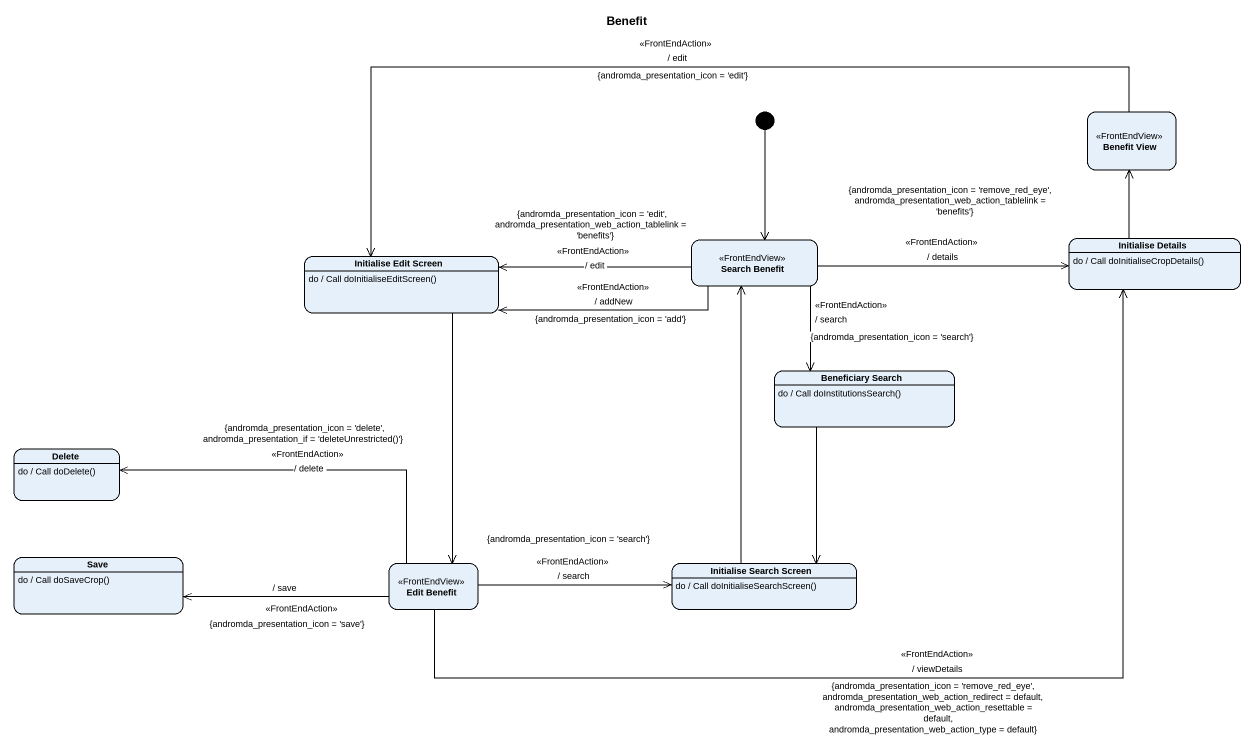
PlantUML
@startuml
title Benefit
hide empty description
state "Benefit View" as Benefit_View <<FrontEndView>>
state "Search Benefit" as Search_Benefit <<FrontEndView>>
state "Initialise Details" as Initialise_Details
Initialise_Details : do / Call doInitialiseCropDetails()
state "Initialise Edit Screen" as Initialise_Edit_Screen
Initialise_Edit_Screen : do / Call doInitialiseEditScreen()
state "Beneficiary Search" as Beneficiary_Search
Beneficiary_Search : do / Call doInstitutionsSearch()
state Delete
Delete : do / Call doDelete()
state Save
Save : do / Call doSaveCrop()
state "Edit Benefit" as Edit_Benefit <<FrontEndView>>
state "Initialise Search Screen" as Initialise_Search_Screen
Initialise_Search_Screen : do / Call doInitialiseSearchScreen()
[*] --> Search_Benefit
Benefit_View -left-> Initialise_Edit_Screen : <<FrontEndAction>>\n/ edit\n{andromda_presentation_icon = 'edit'}
Search_Benefit -right-> Initialise_Details : {andromda_presentation_icon = 'remove_red_eye', andromda_presentation_web_action_tablelink = 'benefits'}\n<<FrontEndAction>>\n/ details
Search_Benefit -left-> Initialise_Edit_Screen : {andromda_presentation_icon = 'edit', andromda_presentation_web_action_tablelink = 'benefits'}\n<<FrontEndAction>>\n/ edit
Search_Benefit -left-> Initialise_Edit_Screen : <<FrontEndAction>>\n/ addNew\n{andromda_presentation_icon = 'add'}
Search_Benefit --> Beneficiary_Search : <<FrontEndAction>>\n/ search\n{andromda_presentation_icon = 'search'}
Initialise_Details -up-> Benefit_View
Initialise_Edit_Screen --> Edit_Benefit
Beneficiary_Search --> Initialise_Search_Screen
Edit_Benefit -right-> Initialise_Details : <<FrontEndAction>>\n/ viewDetails\n{andromda_presentation_icon = 'remove_red_eye', andromda_presentation_web_action_redirect = default, andromda_presentation_web_action_resettable = default, andromda_presentation_web_action_type = default}
Edit_Benefit -left-> Delete : {andromda_presentation_icon = 'delete', andromda_presentation_if = 'deleteUnrestricted()'}\n<<FrontEndAction>>\n/ delete
Edit_Benefit -left-> Save : / save\n<<FrontEndAction>>\n{andromda_presentation_icon = 'save'}
Edit_Benefit -right-> Initialise_Search_Screen : {andromda_presentation_icon = 'search'}\n<<FrontEndAction>>\n/ search
Initialise_Search_Screen -up-> Search_Benefit
@enduml
